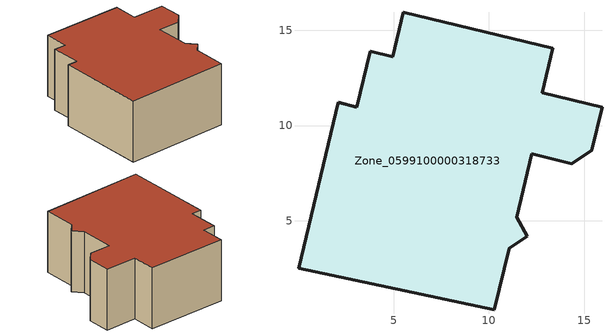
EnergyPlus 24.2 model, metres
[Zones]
Zone_0599100000318733
 floor ground (C_G): 0.01,2.52 2.11,11.21 3.08,10.96 3.78,13.89 4.96,13.61 5.52,15.94 13.35,14.05 12.79,11.72 15.93,10.97 15.39,8.7 14.35,8.01 12.26,8.51 11.47,5.2 12.01,4.19 11.08,3.56 10.29,0.34 z0
 wall outside (C_F): 11.08,3.56 12.01,4.19 11.47,5.2 12.26,8.51 14.35,8.01 15.39,8.7 15.93,10.97 12.79,11.72 13.35,14.05 5.52,15.94 4.96,13.61 3.78,13.89 3.08,10.96 2.11,11.21 0.01,2.52 10.29,0.34 11.08,3.56 z0:6.15
 roof outside (C_R): 0.01,2.52 10.29,0.34 11.08,3.56 12.01,4.19 11.47,5.2 12.26,8.51 14.35,8.01 15.39,8.7 15.93,10.97 12.79,11.72 13.35,14.05 5.52,15.94 4.96,13.61 3.78,13.89 3.08,10.96 2.11,11.21 z6.15
[BUILDING]
Pand.0599100000318733: North Axis=0; Terrain=City; Loads Convergence Tolerance Value=0.04; Temperature Convergence Tolerance Value=0.4; Solar Distribution=FullExterior; Maximum Number of Warmup Days=25; Minimum Number of Warmup Days=1
[Site:Location]
Rotterdam.The.Hague.AP_ZH_NLD Design_Conditions: Latitude=51.96; Longitude=4.45; Time Zone=1; Elevation=-4.5
[SITE:GROUNDTEMPERATURE:BUILDINGSURFACE]
18, 18, 18, 18, 18, 18, 18, 18, 18, 18, 18, 18
[MATERIAL] Thermal Absorptance=0.9; Solar Absorptance=0.7; Visible Absorptance=0.7
Name | Roughness | Thickness | Conductivity | Density | Specific Heat
G.D.1992-2005 | MediumSmooth | 0.15 | 0.06 | 540 | 1210
F.D.1992-2005 | Rough | 0.3 | 0.12 | 1920 | 840
R.D.1992-2005 | MediumRough | 0.2 | 0.08 | 1500 | 1000
[CONSTRUCTION]
C_G: G.D.1992-2005
C_F: F.D.1992-2005
C_R: R.D.1992-2005
[ZONE]
Zone_0599100000318733: Type=1; Multiplier=1; Ceiling Height=Autocalculate; Volume=Autocalculate; Floor Area=autocalculate; Part of Total Floor Area=Yes
[ZONEINFILTRATION:DESIGNFLOWRATE]
Infil_Zone_0599100000318733: Zone or ZoneList or Space or SpaceList=Zone_0599100000318733; Schedule=AlwaysOn; Design Flow Rate Calculation Method=Flow/Area; Flow Rate per Floor Area=0.0021; Constant Term Coefficient=1; Temperature Term Coefficient=0; Velocity Term Coefficient=0; Velocity Squared Term Coefficient=0
[HVACTEMPLATE:ZONE:IDEALLOADSAIRSYSTEM]
Zone_0599100000318733: Maximum Heating Supply Air Temperature=50; Minimum Cooling Supply Air Temperature=13; Maximum Heating Supply Air Humidity Ratio=0.0156; Minimum Cooling Supply Air Humidity Ratio=0.0077; Heating Limit=NoLimit; Cooling Limit=NoLimit; Dehumidification Control Type=ConstantSensibleHeatRatio; Cooling Sensible Heat Ratio=0.7; Dehumidification Setpoint=60; Humidification Control Type=None; Humidification Setpoint=30; Outdoor Air Method=None; Outdoor Air Flow Rate per Person=0.00944; Outdoor Air Flow Rate per Zone Floor Area=0; Outdoor Air Flow Rate per Zone=0; Demand Controlled Ventilation Type=None; Outdoor Air Economizer Type=NoEconomizer; Heat Recovery Type=None; Sensible Heat Recovery Effectiveness=0.7; Latent Heat Recovery Effectiveness=0.65
[ZONECONTROL:THERMOSTAT]
ThermostatControl_Zone_0599100000318733: Zone or ZoneList=Zone_0599100000318733; Control Type Schedule=DualSetpointControlType; Control 1=Thermostat_Zone_0599100000318733; Temperature Difference Between Cutout And Setpoint=0
[THERMOSTATSETPOINT:DUALSETPOINT]
Thermostat_Zone_0599100000318733: Heating Setpoint Temperature Schedule=HeatingSetpoint_Zone_0599100000318733; Cooling Setpoint Temperature Schedule=CoolingSetpoint_Zone_0599100000318733
[SCHEDULE:COMPACT]
HeatingSetpoint_Zone_0599100000318733: Through: 12/31, For: AllDays, Until: 24:00, 21
CoolingSetpoint_Zone_0599100000318733: Through: 12/31, For: AllDays, Until: 24:00, 24
DualSetpointControlType: Through: 12/31, For: AllDays, Until: 24:00, 4
AlwaysOn: Through: 12/31, For: AllDays, Until: 24:00, 1
